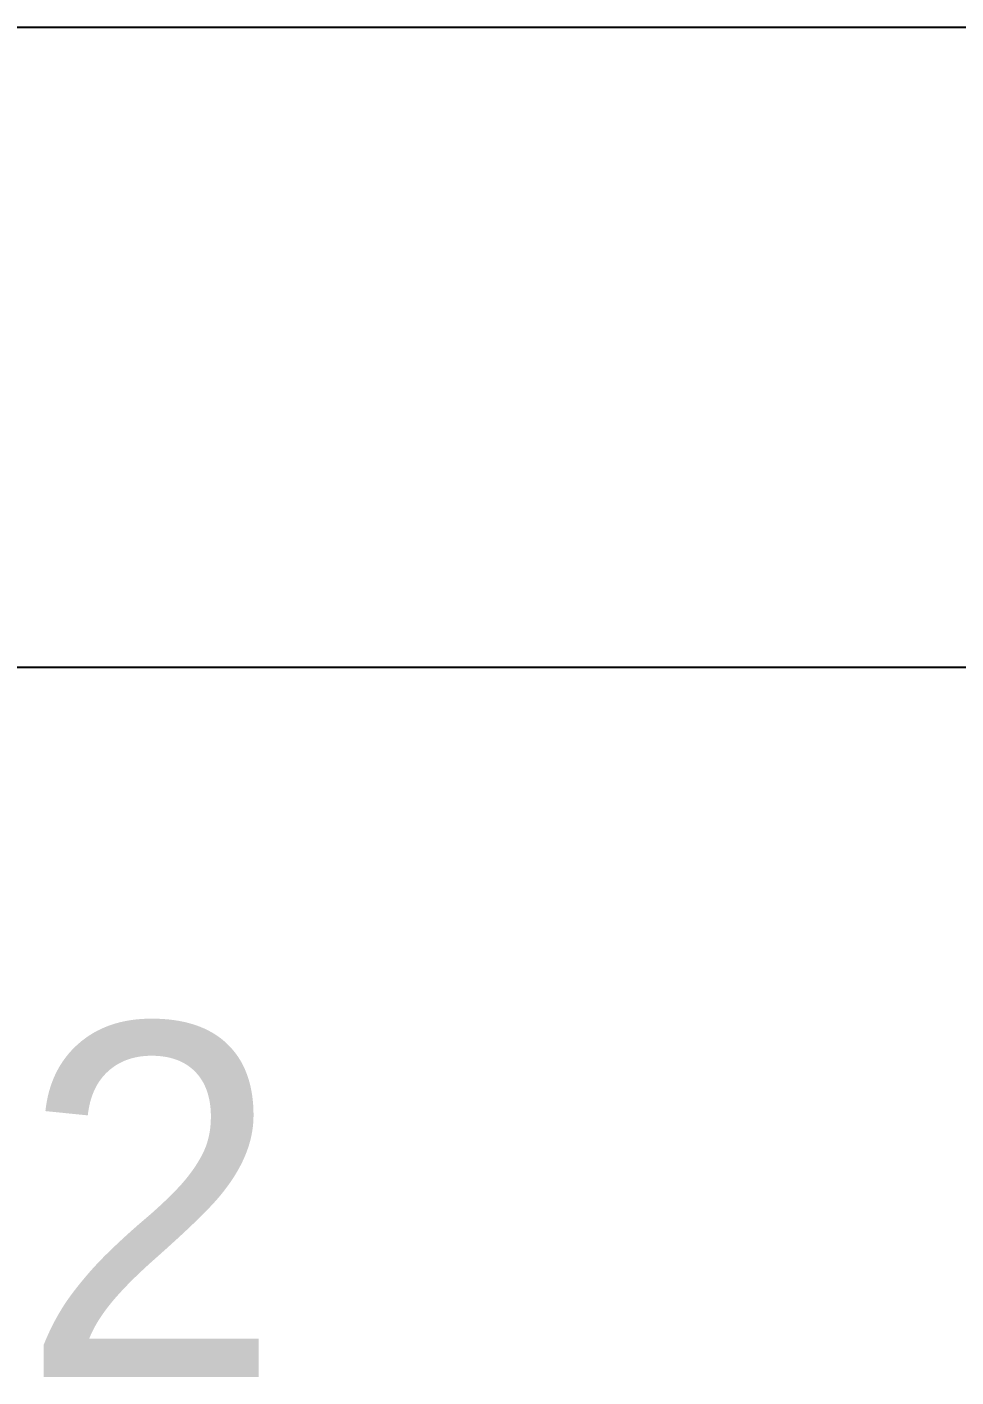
# Model space of a CAD drawing. Header units: millimetres. Extents: x -443 to 5136, y -2580 to 8636.
# Drawn here: x 447 to 842, y -438 to 136 of the extents above; entities that cross this region are included whole.
import ezdxf
from ezdxf.enums import TextEntityAlignment as Align

# ---------------------------------------------------------------- set-up
doc = ezdxf.new("R2010")
doc.units = ezdxf.units.MM
doc.layers.add('noprint', color=40, linetype='Continuous', plot=False)
doc.styles.get("Standard").update_dxf_attribs({"font": 'isoplus.shx'})

# ---------------------------------------------------------------- blocks, each defined once
blk = doc.blocks.new('paginalayout')
at = {"layer": 'noprint', "linetype": 'Continuous'}
for p, q in [((400, 136), (610, 136)), ((610, 136), (820, 136)), ((820, 136), (1030, 136))]:
    blk.add_line(p, q, dxfattribs=at)
at = {"layer": 'noprint'}
blk.add_line((-136, -136), (5000, -136), dxfattribs=at)
blk.add_text('2', height=150, dxfattribs=at).set_placement((500, -362.5), align=Align.MIDDLE_CENTER)

msp = doc.modelspace()

# ---------------------------------------------------------------- block references
at = {"layer": 'noprint', "linetype": 'Continuous'}
msp.add_blockref('paginalayout', (0, 0), dxfattribs=at)

doc.saveas('drawing.dxf')
